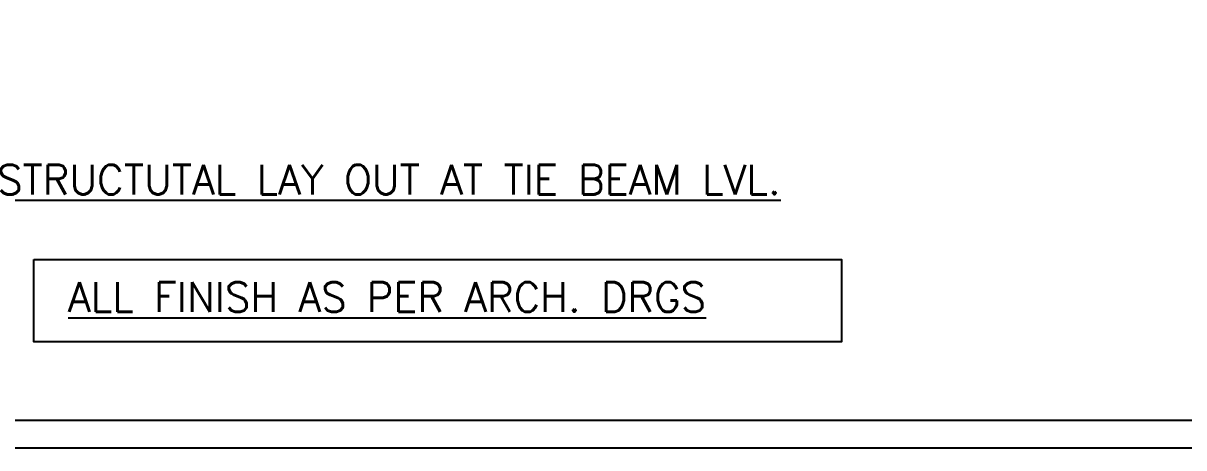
# Model space of a CAD drawing. Extents: x -200722 to 834823, y -494970 to 88783.
# Drawn here: x 240934 to 270406, y -349087 to -338304 of the extents above; entities that cross this region are included whole.
import ezdxf

# ---------------------------------------------------------------- set-up
doc = ezdxf.new("R2010")
doc.units = 0
doc.header["$LTSCALE"] = 100
doc.header["$MEASUREMENT"] = 0
doc.layers.get('0').update_dxf_attribs({"linetype": 'CONTINUOUS'})
doc.layers.add('9_TITLE TEXT', color=7, linetype='CONTINUOUS', lineweight=20)
doc.layers.add('TEXT', color=2, linetype='CONTINUOUS')
doc.styles.get("Standard").update_dxf_attribs({"font": 'simplex.shx'})

msp = doc.modelspace()

# ---------------------------------------------------------------- linework, layer by layer
at = {"color": 18, "ltscale": 0.4, "true_color": 0x000000}
msp.add_lwpolyline([(222672.7, -265926.9), (222672.7, -349086.9), (340412.7, -349086.9), (340412.7, -265926.9)], close=True, dxfattribs=at)
at = {"color": 18, "true_color": 0x000000}
msp.add_lwpolyline([(223372.7, -348386.9), (339712.7, -348386.9), (339712.7, -266626.9), (223372.7, -266626.9)], close=True, dxfattribs=at)
at = {"color": 1, "lineweight": -3, "ltscale": 0.4}
msp.add_lwpolyline([(241204, -344307.7), (261713.1, -344307.7), (261713.1, -346396.7), (241204, -346396.7)], close=True, dxfattribs=at)
at = {"layer": '9_TITLE TEXT', "color": 18, "true_color": 0x000000}
msp.add_lwpolyline([(339712.7, -266626.9), (223372.7, -266626.9), (223372.7, -348386.9), (339712.7, -348386.9)], dxfattribs=at)

# ---------------------------------------------------------------- texts
at = {"layer": 'TEXT', "color": 18, "true_color": 0x000000}
for s, p in [('%%USTRUCTUTAL LAY OUT AT TIE BEAM LVL.', (240272.8, -342652)), ('%%UALL FINISH AS PER ARCH. DRGS', (242072.6, -345633.3))]:
    msp.add_text(s, height=750, dxfattribs=at).set_placement(p)

doc.saveas('drawing.dxf')
